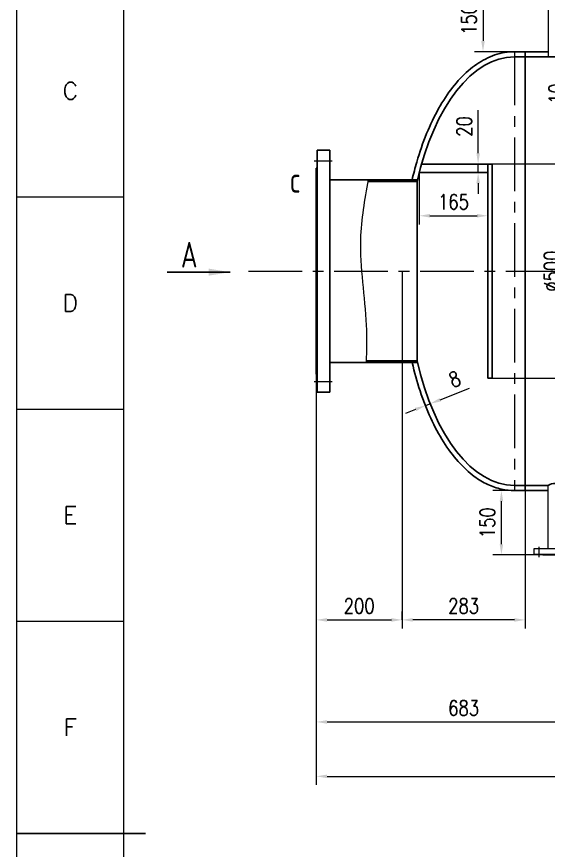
# Model space of a CAD drawing. Header units: millimetres. Extents: x -250 to 8160, y -100 to 5840.
# Drawn here: x -250 to 989, y 2830 to 4775 of the extents above; entities that cross this region are included whole.
import ezdxf
from ezdxf.enums import TextEntityAlignment as Align

# ---------------------------------------------------------------- set-up
doc = ezdxf.new("R2010")
doc.units = ezdxf.units.MM
doc.header["$LTSCALE"] = 100
doc.linetypes.add('CENTER', pattern=[2, 1.25, -0.25, 0.25, -0.25])
for name, color, linetype, lineweight in [('1轮廓实线层', 7, 'Continuous', 30), ('2细线层', 4, 'Continuous', 20), ('3中心线层', 1, 'CENTER', 20), ('7标注层', 4, 'Continuous', 20)]:
    doc.layers.add(name, color=color, linetype=linetype, lineweight=lineweight)
doc.layers.add('6文字层', color=3, linetype='Continuous')
doc.layers.add('图框层', color=7, linetype='Continuous')
doc.styles.add('PC_TEXTSTYLE', font='isocp.shx', dxfattribs={"width": 0.8, "bigfont": 'hzfs.shx'})
doc.styles.add('TH_GBDIM', font='romans.shx', dxfattribs={"width": 0.8, "bigfont": 'gbcbig.shx'})
doc.styles.add('工程字', font='gbenor.shx', dxfattribs={"bigfont": 'gbcbig.shx'})
doc.dimstyles.new('TH_GBDIM', dxfattribs={"dimscale": 10, "dimtxt": 3.5, "dimasz": 2.5, "dimexe": 2, "dimexo": 0, "dimgap": 1.5, "dimtad": 1, "dimdec": 0, "dimzin": 0, "dimdsep": 46, "dimtxsty": 'TH_GBDIM', "dimcen": 2.5, "dimclrd": 130, "dimclre": 130, "dimclrt": 3, "dimadec": 0, "dimazin": 0, "dimtfac": 0.714286, "dimtdec": 0, "dimtmove": 0, "dimatfit": 3, "dimfxl": 0, "dimtzin": 0, "dimlwd": -1, "dimlwe": -1, "dimarcsym": 0})
doc.dimstyles.new('TH_GBDIM1', dxfattribs={"dimscale": 10, "dimtxt": 3.5, "dimasz": 2.5, "dimexe": 2, "dimexo": 0, "dimgap": 1.5, "dimtad": 1, "dimtih": 1, "dimtoh": 1, "dimdec": 1, "dimzin": 0, "dimdsep": 46, "dimtxsty": '工程字', "dimcen": 2.5, "dimclrd": 130, "dimclre": 130, "dimclrt": 3, "dimadec": 0, "dimazin": 0, "dimtfac": 0.714286, "dimtdec": 1, "dimtmove": 0, "dimatfit": 3, "dimfxl": 0, "dimtzin": 0, "dimlwd": -1, "dimlwe": -1, "dimarcsym": 0})

# ---------------------------------------------------------------- blocks, each defined once
blk = doc.blocks.new('*D2')
at = {"layer": '7标注层', "color": 130}
for p, q in [((648.5, 4181.7), (648.5, 3348)), ((448.5, 3941.7), (448.5, 3348)), ((473.5, 3368), (623.5, 3368))]:
    blk.add_line(p, q, dxfattribs=at)
for points in [[(473.5, 3372.2), (473.5, 3363.8), (448.5, 3368)], [(623.5, 3372.2), (623.5, 3363.8), (648.5, 3368)]]:
    blk.add_solid(points, dxfattribs=at)
at = {"layer": 'Defpoints', "color": 0}
for p in [(648.5, 4181.7), (448.5, 3941.7), (648.5, 3368)]:
    blk.add_point(p, dxfattribs=at)
at = {"layer": '7标注层', "color": 3, "insert": (548.5, 3400.5), "char_height": 35, "attachment_point": 5, "style": 'TH_GBDIM'}
blk.add_mtext('200', dxfattribs=at)
blk = doc.blocks.new('*D3')
at = {"layer": '7标注层', "color": 130}
for p, q in [((935.5, 3669.7), (935.5, 3348)), ((648.5, 3368), (648.5, 3388)), ((910.5, 3368), (673.5, 3368))]:
    blk.add_line(p, q, dxfattribs=at)
for points in [[(673.5, 3372.2), (673.5, 3363.8), (648.5, 3368)], [(910.5, 3372.2), (910.5, 3363.8), (935.5, 3368)]]:
    blk.add_solid(points, dxfattribs=at)
at = {"layer": 'Defpoints', "color": 0}
for p in [(935.5, 3669.7), (648.5, 3368), (648.5, 3368)]:
    blk.add_point(p, dxfattribs=at)
at = {"layer": '7标注层', "color": 3, "insert": (792, 3400.5), "char_height": 35, "attachment_point": 5, "style": 'TH_GBDIM'}
blk.add_mtext('283', dxfattribs=at)
blk = doc.blocks.new('*D4')
at = {"layer": '7标注层', "color": 130}
for p, q in [((910.5, 3669.7), (860.1, 3669.7)), ((880.1, 3544.7), (880.1, 3644.7)), ((976.5, 3519.7), (860.1, 3519.7))]:
    blk.add_line(p, q, dxfattribs=at)
for points in [[(876, 3644.7), (884.3, 3644.7), (880.1, 3669.7)], [(876, 3544.7), (884.3, 3544.7), (880.1, 3519.7)]]:
    blk.add_solid(points, dxfattribs=at)
at = {"layer": 'Defpoints', "color": 0}
for p in [(880.1, 3669.7), (910.5, 3669.7), (976.5, 3519.7)]:
    blk.add_point(p, dxfattribs=at)
at = {"layer": '7标注层', "color": 3, "insert": (847.6, 3594.7), "char_height": 35, "attachment_point": 5, "rotation": 90, "style": 'TH_GBDIM'}
blk.add_mtext('150', dxfattribs=at)
blk = doc.blocks.new('*D12')
at = {"layer": '7标注层', "color": 130}
for p, q in [((448.5, 3348), (448.5, 3109.9)), ((1135.5, 3347.7), (1135.5, 3109.9)), ((473.5, 3129.9), (1110.5, 3129.9))]:
    blk.add_line(p, q, dxfattribs=at)
for points in [[(473.5, 3134.1), (473.5, 3125.8), (448.5, 3129.9)], [(1110.5, 3134.1), (1110.5, 3125.8), (1135.5, 3129.9)]]:
    blk.add_solid(points, dxfattribs=at)
at = {"layer": 'Defpoints', "color": 0}
for p in [(448.5, 3348), (1135.5, 3347.7), (1135.5, 3129.9)]:
    blk.add_point(p, dxfattribs=at)
at = {"layer": '7标注层', "color": 3, "insert": (792, 3162.4), "char_height": 35, "attachment_point": 5, "style": 'TH_GBDIM'}
blk.add_mtext('683', dxfattribs=at)
blk = doc.blocks.new('*D18')
at = {"layer": '7标注层', "color": 130}
for p, q in [((448.5, 3109.9), (448.5, 2983)), ((6403, 3109.9), (6403, 2983)), ((473.5, 3003), (6378, 3003))]:
    blk.add_line(p, q, dxfattribs=at)
for points in [[(473.5, 3007.1), (473.5, 2998.8), (448.5, 3003)], [(6378, 3007.1), (6378, 2998.8), (6403, 3003)]]:
    blk.add_solid(points, dxfattribs=at)
at = {"layer": 'Defpoints', "color": 0}
for p in [(448.5, 3109.9), (6403, 3109.9), (6403, 3003)]:
    blk.add_point(p, dxfattribs=at)
at = {"layer": '7标注层', "color": 3, "insert": (3425.7, 3035.5), "char_height": 35, "attachment_point": 5, "style": 'TH_GBDIM'}
blk.add_mtext('~7365', dxfattribs=at)
blk = doc.blocks.new('*D27')
at = {"layer": '7标注层', "color": 130}
for p, q in [((976.5, 4843.7), (817.2, 4843.7)), ((837.2, 4818.7), (837.2, 4718.7)), ((910.5, 4693.7), (817.2, 4693.7))]:
    blk.add_line(p, q, dxfattribs=at)
for points in [[(833.1, 4818.7), (841.4, 4818.7), (837.2, 4843.7)], [(833.1, 4718.7), (841.4, 4718.7), (837.2, 4693.7)]]:
    blk.add_solid(points, dxfattribs=at)
at = {"layer": 'Defpoints', "color": 0}
for p in [(976.5, 4843.7), (837.2, 4693.7), (910.5, 4693.7)]:
    blk.add_point(p, dxfattribs=at)
at = {"layer": '7标注层', "color": 3, "insert": (804.7, 4768.7), "char_height": 35, "attachment_point": 5, "rotation": 90, "style": 'TH_GBDIM'}
blk.add_mtext('150', dxfattribs=at)
blk = doc.blocks.new('*D29')
at = {"layer": '7标注层', "color": 130}
for p, q in [((688.5, 4411.7), (688.5, 4290.9)), ((848.3, 4310.9), (848.3, 4330.9)), ((713.5, 4310.9), (823.3, 4310.9))]:
    blk.add_line(p, q, dxfattribs=at)
for points in [[(713.5, 4315.1), (713.5, 4306.8), (688.5, 4310.9)], [(823.3, 4315.1), (823.3, 4306.8), (848.3, 4310.9)]]:
    blk.add_solid(points, dxfattribs=at)
at = {"layer": 'Defpoints', "color": 0}
for p in [(688.5, 4411.7), (848.3, 4310.9), (848.3, 4310.9)]:
    blk.add_point(p, dxfattribs=at)
at = {"layer": '7标注层', "color": 3, "insert": (768.4, 4343.4), "char_height": 35, "attachment_point": 5, "style": 'TH_GBDIM'}
blk.add_mtext('165', dxfattribs=at)
blk = doc.blocks.new('*D30')
at = {"layer": '7标注层', "color": 130}
for p, q in [((825.8, 4456.7), (825.8, 4557)), ((825.8, 4431.7), (845.8, 4431.7)), ((825.8, 4411.7), (825.8, 4431.7)), ((825.8, 4411.7), (845.8, 4411.7)), ((825.8, 4386.7), (825.8, 4361.7))]:
    blk.add_line(p, q, dxfattribs=at)
for points in [[(821.7, 4456.7), (830, 4456.7), (825.8, 4431.7)], [(821.7, 4386.7), (830, 4386.7), (825.8, 4411.7)]]:
    blk.add_solid(points, dxfattribs=at)
at = {"layer": 'Defpoints', "color": 0}
for p in [(825.8, 4431.7), (825.8, 4431.7), (825.8, 4411.7)]:
    blk.add_point(p, dxfattribs=at)
at = {"layer": '7标注层', "color": 3, "insert": (793.3, 4519.3), "char_height": 35, "attachment_point": 5, "rotation": 90, "style": 'TH_GBDIM'}
blk.add_mtext('20', dxfattribs=at)
blk = doc.blocks.new('*D31')
at = {"layer": '7标注层', "color": 130}
for p, q in [((858.3, 4431.7), (1050, 4431.7)), ((1030, 3956.7), (1030, 4406.7)), ((858.3, 3931.7), (1050, 3931.7))]:
    blk.add_line(p, q, dxfattribs=at)
for points in [[(1025.8, 4406.7), (1034.1, 4406.7), (1030, 4431.7)], [(1025.8, 3956.7), (1034.1, 3956.7), (1030, 3931.7)]]:
    blk.add_solid(points, dxfattribs=at)
at = {"layer": 'Defpoints', "color": 0}
for p in [(858.3, 4431.7), (1030, 4431.7), (858.3, 3931.7)]:
    blk.add_point(p, dxfattribs=at)
at = {"layer": '7标注层', "color": 3, "insert": (997.5, 4181.7), "char_height": 35, "attachment_point": 5, "rotation": 90, "style": 'TH_GBDIM'}
blk.add_mtext('%%c500', dxfattribs=at)
blk = doc.blocks.new('*D37')
at = {"layer": '7标注层', "color": 130}
for p, q in [((714, 3872.4), (706.7, 3891)), ((737.3, 3881.5), (805.8, 3908.5)), ((702.9, 3868), (695.5, 3886.6)), ((702.9, 3868), (714, 3872.4)), ((679.6, 3858.8), (656.3, 3849.7))]:
    blk.add_line(p, q, dxfattribs=at)
for points in [[(735.8, 3885.4), (738.8, 3877.6), (714, 3872.4)], [(678.1, 3862.7), (681.1, 3854.9), (702.9, 3868)]]:
    blk.add_solid(points, dxfattribs=at)
at = {"layer": 'Defpoints', "color": 0}
for p in [(714, 3872.4), (714, 3872.4), (702.9, 3868)]:
    blk.add_point(p, dxfattribs=at)
at = {"layer": '7标注层', "color": 3, "insert": (771.3, 3929.8), "char_height": 35, "attachment_point": 5, "rotation": 21.4884, "style": 'TH_GBDIM'}
blk.add_mtext('8', dxfattribs=at)
blk = doc.blocks.new('*D38')
at = {"layer": '7标注层', "color": 130}
for p, q in [((1040.7, 4718.7), (1040.7, 4743.7)), ((1040.7, 4693.7), (1020.7, 4693.7)), ((1040.7, 4693.7), (1040.7, 4681.7)), ((1040.7, 4681.7), (1020.7, 4681.7)), ((1040.7, 4656.7), (1040.7, 4560.3))]:
    blk.add_line(p, q, dxfattribs=at)
for points in [[(1036.6, 4718.7), (1044.9, 4718.7), (1040.7, 4693.7)], [(1036.6, 4656.7), (1044.9, 4656.7), (1040.7, 4681.7)]]:
    blk.add_solid(points, dxfattribs=at)
at = {"layer": 'Defpoints', "color": 0}
for p in [(1040.7, 4693.7), (1040.7, 4693.7), (1040.7, 4681.7)]:
    blk.add_point(p, dxfattribs=at)
at = {"layer": '7标注层', "color": 3, "insert": (1008.2, 4596), "char_height": 35, "attachment_point": 5, "rotation": 90, "style": 'TH_GBDIM'}
blk.add_mtext('10', dxfattribs=at)

msp = doc.modelspace()

# ---------------------------------------------------------------- linework, layer by layer
for p, q in [((989.46, 4829.68), (989.46, 4681.68)), ((989.46, 3533.68), (989.46, 3681.68)), ((1055.46, 3533.68), (955.46, 3533.68)), ((955.46, 3533.68), (955.46, 3521.68)), ((955.46, 3521.68), (1055.46, 3521.68)), ((976.46, 3519.68), (976.46, 3521.68)), ((976.46, 3519.68), (1034.46, 3519.68))]:
    msp.add_line(p, q)
at = {"layer": '1轮廓实线层'}
for p, q in [((910.46, 4693.68), (989.46, 4693.68)), ((935.46, 4693.68), (935.46, 3669.68)), ((910.46, 4681.68), (1138.46, 4681.68)), ((450.46, 4464.18), (450.46, 3899.18)), ((480.46, 4464.18), (450.46, 4464.18)), ((480.46, 3899.18), (480.46, 4464.18)), ((448.46, 4421.68), (448.46, 3941.68)), ((448.46, 4421.68), (450.46, 4421.68)), ((858.34, 4431.68), (693.95, 4431.68)), ((848.34, 4181.68), (848.34, 4431.68)), ((858.34, 4181.68), (858.34, 4431.68)), ((848.34, 4411.68), (688.48, 4411.68)), ((480.46, 4394.68), (684.28, 4394.68)), ((568.74, 4390.68), (683.34, 4390.68)), ((683.34, 4390.68), (683.34, 3972.68)), ((848.34, 4181.68), (848.34, 3931.68)), ((858.34, 4181.68), (858.34, 3931.68)), ((480.46, 3968.68), (684.28, 3968.68)), ((564.9, 3972.68), (683.34, 3972.68)), ((448.46, 3941.68), (450.46, 3941.68)), ((848.34, 3931.68), (858.34, 3931.68)), ((450.46, 3899.18), (480.46, 3899.18)), ((910.46, 3681.68), (989.46, 3681.68)), ((910.46, 3669.68), (989.46, 3669.68)), ((-250, 2870), (50, 2870))]:
    msp.add_line(p, q, dxfattribs=at)
msp.add_arc((1005.46, 3656.27), 30.03, 57.8004, 122.1996, dxfattribs=at)
for start_param, end_param in [(3.1415927, 4.2811462), (5.1436315, 6.2831853)]:
    msp.add_ellipse((910.46, 4181.68), major_axis=(0, -500), ratio=0.5, start_param=start_param, end_param=end_param, dxfattribs=at)
for points, knots in [([(910.46, 4693.68), (902.8, 4693.68), (895.15, 4693.03), (879.93, 4690.48), (872.37, 4688.57), (857.43, 4683.51), (850.04, 4680.36), (829.03, 4669.57), (815.7, 4660.39), (790.16, 4638.19), (777.95, 4625.17), (754.84, 4595.64), (743.95, 4579.13), (723.67, 4543.04), (714.28, 4523.46), (697.22, 4481.69), (689.54, 4459.5), (678.86, 4422.74), (675.24, 4408.86), (671.95, 4394.68)], [3.1415927, 3.1415927, 3.1415927, 3.1415927, 3.225401, 3.225401, 3.3092093, 3.3092093, 3.3930176, 3.3930176, 3.5515962, 3.5515962, 3.7101748, 3.7101748, 3.8687534, 3.8687534, 4.027332, 4.027332, 4.1859106, 4.1859106, 4.2783028, 4.2783028, 4.2783028, 4.2783028]), ([(671.95, 3968.68), (677.27, 3945.74), (683.45, 3923.57), (697.85, 3879.97), (706.16, 3858.66), (724.43, 3818.82), (734.38, 3800.29), (755.72, 3766.47), (767.11, 3751.17), (791.14, 3724.2), (803.78, 3712.52), (827.03, 3695.39), (837.43, 3689.13), (858.71, 3679.11), (869.58, 3675.36), (890.47, 3670.77), (900.46, 3669.68), (910.46, 3669.68)], [5.1464743, 5.1464743, 5.1464743, 5.1464743, 5.2959608, 5.2959608, 5.4545394, 5.4545394, 5.613118, 5.613118, 5.7716966, 5.7716966, 5.9302752, 5.9302752, 6.0520222, 6.0520222, 6.1737692, 6.1737692, 6.2831853, 6.2831853, 6.2831853, 6.2831853])]:
    msp.add_open_spline(points, degree=3, knots=knots, dxfattribs=at)
at = {"layer": '2细线层'}
for p, q in [((-250, -100), (-250, 5840)), ((-250, 4355), (0, 4355)), ((-250, 3860), (0, 3860)), ((-250, 3365), (0, 3365)), ((-250, 2870), (0, 2870))]:
    msp.add_line(p, q, dxfattribs=at)
msp.add_spline([(569.46, 4394.68), (551.52, 4256.33), (564.82, 4055.57), (564.82, 3968.68)], degree=3, dxfattribs=at)
at = {"layer": '3中心线层'}
for p, q in [((910.46, 4693.68), (910.46, 3669.68)), ((443.46, 4439.18), (485.46, 4439.18)), ((290.56, 4181.68), (2580.79, 4181.68)), ((443.46, 3924.18), (485.46, 3924.18)), ((967.96, 3514.68), (967.96, 3538.68))]:
    msp.add_line(p, q, dxfattribs=at)
at = {"layer": '图框层'}
msp.add_line((0, 0), (0, 5740), dxfattribs=at)

# ---------------------------------------------------------------- texts
at = {"layer": '6文字层', "style": 'TH_GBDIM'}
for s, p in [('C', (-125, 4602.5)), ('D', (-125, 4107.5)), ('E', (-125, 3612.5)), ('F', (-125, 3117.5))]:
    msp.add_text(s, height=40, dxfattribs=at).set_placement(p, align=Align.MIDDLE)
at = {"layer": '6文字层', "style": 'PC_TEXTSTYLE', "width": 0.8}
for s, p in [('c ', (386.53, 4364.58)), ('A', (132.86, 4190.14))]:
    msp.add_text(s, height=60, dxfattribs=at).set_placement(p)

# ---------------------------------------------------------------- dimensions: what is measured, and where the dimension line sits
at = {"layer": '7标注层'}
dim = msp.add_linear_dim(base=(837.22, 4693.68), p1=(976.46, 4843.68), p2=(910.46, 4693.68), angle=90, dimstyle='TH_GBDIM', dxfattribs=at)
dim.commit()
dim.dimension.update_dxf_attribs({"geometry": '*D27', "text_midpoint": (804.72, 4768.68)})
dim = msp.add_linear_dim(base=(1040.74, 4693.68), p1=(1040.74, 4681.68), p2=(1040.74, 4693.68), angle=90, text='10', dimstyle='TH_GBDIM', dxfattribs=at)
dim.commit()
dim.dimension.update_dxf_attribs({"geometry": '*D38', "text_midpoint": (1040.74, 4596.01), "dimtype": 160})
dim = msp.add_linear_dim(base=(825.84, 4431.68), p1=(825.84, 4411.68), p2=(825.84, 4431.68), angle=90, dimstyle='TH_GBDIM', dxfattribs=at)
dim.commit()
dim.dimension.update_dxf_attribs({"geometry": '*D30', "text_midpoint": (825.84, 4519.34), "dimtype": 160})
for base, p1, p2, text, picture, middle in [((1029.96, 4431.68), (858.34, 3931.68), (858.34, 4431.68), '%%c500', '*D31', (997.46, 4181.68)), ((880.14, 3669.68), (976.46, 3519.68), (910.46, 3669.68), '150', '*D4', (847.64, 3594.68))]:
    dim = msp.add_linear_dim(base=base, p1=p1, p2=p2, angle=90, text=text, dimstyle='TH_GBDIM', dxfattribs=at)
    dim.commit()
    dim.dimension.update_dxf_attribs({"geometry": picture, "text_midpoint": middle})
for base, p1, p2, text, picture, middle in [((848.34, 4310.92), (688.48, 4411.68), (848.34, 4310.92), '165', '*D29', (768.41, 4343.42)), ((648.46, 3368.01), (448.46, 3941.68), (648.46, 4181.68), '200', '*D2', (548.46, 3400.51)), ((648.46, 3368.01), (935.46, 3669.68), (648.46, 3368.01), '283', '*D3', (791.96, 3400.51)), ((1135.46, 3129.92), (448.46, 3348.01), (1135.46, 3347.72), '683', '*D12', (791.96, 3162.42)), ((6402.95, 3002.97), (448.46, 3109.92), (6402.95, 3109.92), '~7365', '*D18', (3425.7, 3035.47))]:
    dim = msp.add_linear_dim(base=base, p1=p1, p2=p2, text=text, dimstyle='TH_GBDIM', dxfattribs=at)
    dim.commit()
    dim.dimension.update_dxf_attribs({"geometry": picture, "text_midpoint": middle})
dim = msp.add_aligned_dim(p1=(702.87, 3867.97), p2=(714.03, 3872.37), distance=0, text='8', dimstyle='TH_GBDIM', dxfattribs=at)
dim.commit()
dim.dimension.update_dxf_attribs({"geometry": '*D37', "text_midpoint": (771.29, 3929.84)})

# ---------------------------------------------------------------- leaders
at = {"layer": '1轮廓实线层'}
msp.add_leader([(247.59, 4179.35), (101.2, 4179.35)], dimstyle='TH_GBDIM1', override={"dimasz": 5, "dimgap": 1.5, "dimtad": 0}, dxfattribs=at)

doc.saveas('drawing.dxf')
